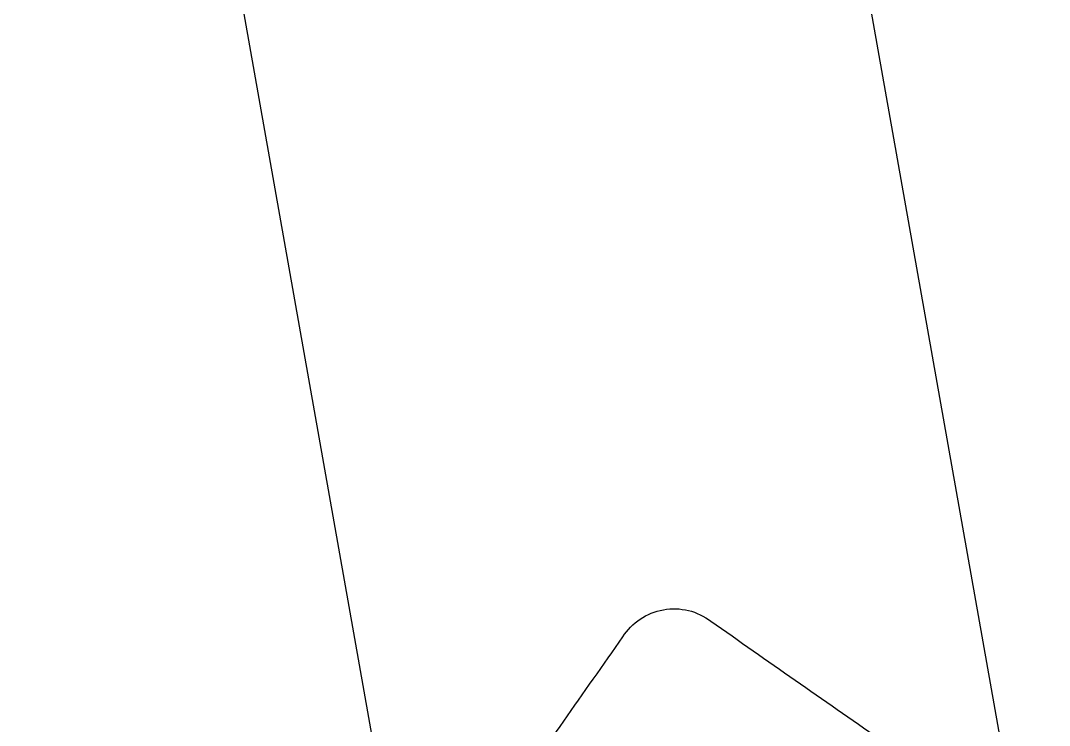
# Model space of a CAD drawing. Header units: millimetres. Extents: x -65527 to 8894748, y -37603 to 223697.
# Drawn here: x -31397.82 to -31380.98, y 101079.84 to 101091.38 of the extents above; entities that cross this region are included whole.
import ezdxf

# ---------------------------------------------------------------- set-up
doc = ezdxf.new("R2010")
doc.units = ezdxf.units.MM
doc.header["$LTSCALE"] = 10
doc.layers.add('Архитектура', color=251, linetype='Continuous')

msp = doc.modelspace()

# ---------------------------------------------------------------- linework, layer by layer
at = {"layer": 'Архитектура', "lineweight": 25, "transparency": 33554684}
msp.add_lwpolyline([(-31396.928, 101107.067), (-31391.144, 101074.431, 0.414326), (-31390.508, 101073.987), (-31389.187, 101074.221, 0.410627), (-31388.742, 101074.85), (-31388.86, 101075.517, 0.492552), (-31389.124, 101075.718), (-31389.623, 101075.629, -0.441111), (-31389.905, 101075.827), (-31390.173, 101077.681, -0.208057), (-31389.893, 101078.537, -0.000016), (-31387.965, 101081.292, -0.439819), (-31386.522, 101081.548, -0.000016), (-31383.765, 101079.623, -0.208057), (-31383.208, 101078.916), (-31382.822, 101077.082, -0.441111), (-31383.02, 101076.8), (-31383.518, 101076.711, 0.492552), (-31383.698, 101076.432), (-31383.579, 101075.765, 0.410627), (-31382.945, 101075.327), (-31381.624, 101075.561, 0.414326), (-31381.179, 101076.197), (-31386.964, 101108.833, 0.523933)], format="xyb", dxfattribs=at)
msp.add_lwpolyline([(-31396.928, 101107.067), (-31391.144, 101074.431, 0.414326), (-31390.508, 101073.987), (-31389.187, 101074.221, 0.410627), (-31388.742, 101074.85), (-31388.86, 101075.517, 0.492552), (-31389.124, 101075.718), (-31389.623, 101075.629, -0.441111), (-31389.905, 101075.827), (-31390.173, 101077.681, -0.208057), (-31389.893, 101078.537, -0.000016), (-31387.965, 101081.292, -0.439819), (-31386.522, 101081.548, -0.000016), (-31383.765, 101079.623, -0.208057), (-31383.208, 101078.916), (-31382.822, 101077.082, -0.441111), (-31383.02, 101076.8), (-31383.518, 101076.711, 0.492552), (-31383.698, 101076.432), (-31383.579, 101075.765, 0.410627), (-31382.945, 101075.327), (-31381.624, 101075.561, 0.414326), (-31381.179, 101076.197), (-31386.964, 101108.833, 0.523933)], format="xyb", dxfattribs=at)
msp.add_lwpolyline([(-31396.928, 101107.067), (-31391.144, 101074.431, 0.414326), (-31390.508, 101073.987), (-31389.187, 101074.221, 0.410627), (-31388.742, 101074.85), (-31388.86, 101075.517, 0.492552), (-31389.124, 101075.718), (-31389.623, 101075.629, -0.441111), (-31389.905, 101075.827), (-31390.173, 101077.681, -0.208057), (-31389.893, 101078.537, -0.000016), (-31387.965, 101081.292, -0.439819), (-31386.522, 101081.548, -0.000016), (-31383.765, 101079.623, -0.208057), (-31383.208, 101078.916), (-31382.822, 101077.082, -0.441111), (-31383.02, 101076.8), (-31383.518, 101076.711, 0.492552), (-31383.698, 101076.432), (-31383.579, 101075.765, 0.410627), (-31382.945, 101075.327), (-31381.624, 101075.561, 0.414326), (-31381.179, 101076.197), (-31386.964, 101108.833, 0.523933)], format="xyb", dxfattribs=at)
msp.add_lwpolyline([(-31396.928, 101107.067), (-31391.144, 101074.431, 0.414326), (-31390.508, 101073.987), (-31389.187, 101074.221, 0.410627), (-31388.742, 101074.85), (-31388.86, 101075.517, 0.492552), (-31389.124, 101075.718), (-31389.623, 101075.629, -0.441111), (-31389.905, 101075.827), (-31390.173, 101077.681, -0.208057), (-31389.893, 101078.537, -0.000016), (-31387.965, 101081.292, -0.439819), (-31386.522, 101081.548, -0.000016), (-31383.765, 101079.623, -0.208057), (-31383.208, 101078.916), (-31382.822, 101077.082, -0.441111), (-31383.02, 101076.8), (-31383.518, 101076.711, 0.492552), (-31383.698, 101076.432), (-31383.579, 101075.765, 0.410627), (-31382.945, 101075.327), (-31381.624, 101075.561, 0.414326), (-31381.179, 101076.197), (-31386.964, 101108.833, 0.523933)], format="xyb", dxfattribs=at)
msp.add_lwpolyline([(-31396.928, 101107.067), (-31391.144, 101074.431, 0.414326), (-31390.508, 101073.987), (-31389.187, 101074.221, 0.410627), (-31388.742, 101074.85), (-31388.86, 101075.517, 0.492552), (-31389.124, 101075.718), (-31389.623, 101075.629, -0.441111), (-31389.905, 101075.827), (-31390.173, 101077.681, -0.208057), (-31389.893, 101078.537, -0.000016), (-31387.965, 101081.292, -0.439819), (-31386.522, 101081.548, -0.000016), (-31383.765, 101079.623, -0.208057), (-31383.208, 101078.916), (-31382.822, 101077.082, -0.441111), (-31383.02, 101076.8), (-31383.518, 101076.711, 0.492552), (-31383.698, 101076.432), (-31383.579, 101075.765, 0.410627), (-31382.945, 101075.327), (-31381.624, 101075.561, 0.414326), (-31381.179, 101076.197), (-31386.964, 101108.833, 0.523933)], format="xyb", dxfattribs=at)
msp.add_lwpolyline([(-31396.928, 101107.067), (-31391.144, 101074.431, 0.414326), (-31390.508, 101073.987), (-31389.187, 101074.221, 0.410627), (-31388.742, 101074.85), (-31388.86, 101075.517, 0.492552), (-31389.124, 101075.718), (-31389.623, 101075.629, -0.441111), (-31389.905, 101075.827), (-31390.173, 101077.681, -0.208057), (-31389.893, 101078.537, -0.000016), (-31387.965, 101081.292, -0.439819), (-31386.522, 101081.548, -0.000016), (-31383.765, 101079.623, -0.208057), (-31383.208, 101078.916), (-31382.822, 101077.082, -0.441111), (-31383.02, 101076.8), (-31383.518, 101076.711, 0.492552), (-31383.698, 101076.432), (-31383.579, 101075.765, 0.410627), (-31382.945, 101075.327), (-31381.624, 101075.561, 0.414326), (-31381.179, 101076.197), (-31386.964, 101108.833, 0.523933)], format="xyb", dxfattribs=at)
msp.add_lwpolyline([(-31396.928, 101107.067), (-31391.144, 101074.431, 0.414326), (-31390.508, 101073.987), (-31389.187, 101074.221, 0.410627), (-31388.742, 101074.85), (-31388.86, 101075.517, 0.492552), (-31389.124, 101075.718), (-31389.623, 101075.629, -0.441111), (-31389.905, 101075.827), (-31390.173, 101077.681, -0.208057), (-31389.893, 101078.537, -0.000016), (-31387.965, 101081.292, -0.439819), (-31386.522, 101081.548, -0.000016), (-31383.765, 101079.623, -0.208057), (-31383.208, 101078.916), (-31382.822, 101077.082, -0.441111), (-31383.02, 101076.8), (-31383.518, 101076.711, 0.492552), (-31383.698, 101076.432), (-31383.579, 101075.765, 0.410627), (-31382.945, 101075.327), (-31381.624, 101075.561, 0.414326), (-31381.179, 101076.197), (-31386.964, 101108.833, 0.523933)], format="xyb", dxfattribs=at)
msp.add_lwpolyline([(-31396.928, 101107.067), (-31391.144, 101074.431, 0.414326), (-31390.508, 101073.987), (-31389.187, 101074.221, 0.410627), (-31388.742, 101074.85), (-31388.86, 101075.517, 0.492552), (-31389.124, 101075.718), (-31389.623, 101075.629, -0.441111), (-31389.905, 101075.827), (-31390.173, 101077.681, -0.208057), (-31389.893, 101078.537, -0.000016), (-31387.965, 101081.292, -0.439819), (-31386.522, 101081.548, -0.000016), (-31383.765, 101079.623, -0.208057), (-31383.208, 101078.916), (-31382.822, 101077.082, -0.441111), (-31383.02, 101076.8), (-31383.518, 101076.711, 0.492552), (-31383.698, 101076.432), (-31383.579, 101075.765, 0.410627), (-31382.945, 101075.327), (-31381.624, 101075.561, 0.414326), (-31381.179, 101076.197), (-31386.964, 101108.833, 0.523933)], format="xyb", dxfattribs=at)
msp.add_lwpolyline([(-31396.928, 101107.067), (-31391.144, 101074.431, 0.414326), (-31390.508, 101073.987), (-31389.187, 101074.221, 0.410627), (-31388.742, 101074.85), (-31388.86, 101075.517, 0.492552), (-31389.124, 101075.718), (-31389.623, 101075.629, -0.441111), (-31389.905, 101075.827), (-31390.173, 101077.681, -0.208057), (-31389.893, 101078.537, -0.000016), (-31387.965, 101081.292, -0.439819), (-31386.522, 101081.548, -0.000016), (-31383.765, 101079.623, -0.208057), (-31383.208, 101078.916), (-31382.822, 101077.082, -0.441111), (-31383.02, 101076.8), (-31383.518, 101076.711, 0.492552), (-31383.698, 101076.432), (-31383.579, 101075.765, 0.410627), (-31382.945, 101075.327), (-31381.624, 101075.561, 0.414326), (-31381.179, 101076.197), (-31386.964, 101108.833, 0.523933)], format="xyb", dxfattribs=at)
msp.add_lwpolyline([(-31396.928, 101107.067), (-31391.144, 101074.431, 0.414326), (-31390.508, 101073.987), (-31389.187, 101074.221, 0.410627), (-31388.742, 101074.85), (-31388.86, 101075.517, 0.492552), (-31389.124, 101075.718), (-31389.623, 101075.629, -0.441111), (-31389.905, 101075.827), (-31390.173, 101077.681, -0.208057), (-31389.893, 101078.537, -0.000016), (-31387.965, 101081.292, -0.439819), (-31386.522, 101081.548, -0.000016), (-31383.765, 101079.623, -0.208057), (-31383.208, 101078.916), (-31382.822, 101077.082, -0.441111), (-31383.02, 101076.8), (-31383.518, 101076.711, 0.492552), (-31383.698, 101076.432), (-31383.579, 101075.765, 0.410627), (-31382.945, 101075.327), (-31381.624, 101075.561, 0.414326), (-31381.179, 101076.197), (-31386.964, 101108.833, 0.523933)], format="xyb", dxfattribs=at)
msp.add_lwpolyline([(-31396.928, 101107.067), (-31391.144, 101074.431, 0.414326), (-31390.508, 101073.987), (-31389.187, 101074.221, 0.410627), (-31388.742, 101074.85), (-31388.86, 101075.517, 0.492552), (-31389.124, 101075.718), (-31389.623, 101075.629, -0.441111), (-31389.905, 101075.827), (-31390.173, 101077.681, -0.208057), (-31389.893, 101078.537, -0.000016), (-31387.965, 101081.292, -0.439819), (-31386.522, 101081.548, -0.000016), (-31383.765, 101079.623, -0.208057), (-31383.208, 101078.916), (-31382.822, 101077.082, -0.441111), (-31383.02, 101076.8), (-31383.518, 101076.711, 0.492552), (-31383.698, 101076.432), (-31383.579, 101075.765, 0.410627), (-31382.945, 101075.327), (-31381.624, 101075.561, 0.414326), (-31381.179, 101076.197), (-31386.964, 101108.833, 0.523933)], format="xyb", dxfattribs=at)
msp.add_lwpolyline([(-31396.928, 101107.067), (-31391.144, 101074.431, 0.414326), (-31390.508, 101073.987), (-31389.187, 101074.221, 0.410627), (-31388.742, 101074.85), (-31388.86, 101075.517, 0.492552), (-31389.124, 101075.718), (-31389.623, 101075.629, -0.441111), (-31389.905, 101075.827), (-31390.173, 101077.681, -0.208057), (-31389.893, 101078.537, -0.000016), (-31387.965, 101081.292, -0.439819), (-31386.522, 101081.548, -0.000016), (-31383.765, 101079.623, -0.208057), (-31383.208, 101078.916), (-31382.822, 101077.082, -0.441111), (-31383.02, 101076.8), (-31383.518, 101076.711, 0.492552), (-31383.698, 101076.432), (-31383.579, 101075.765, 0.410627), (-31382.945, 101075.327), (-31381.624, 101075.561, 0.414326), (-31381.179, 101076.197), (-31386.964, 101108.833, 0.523933)], format="xyb", dxfattribs=at)
msp.add_lwpolyline([(-31396.928, 101107.067), (-31391.144, 101074.431, 0.414326), (-31390.508, 101073.987), (-31389.187, 101074.221, 0.410627), (-31388.742, 101074.85), (-31388.86, 101075.517, 0.492552), (-31389.124, 101075.718), (-31389.623, 101075.629, -0.441111), (-31389.905, 101075.827), (-31390.173, 101077.681, -0.208057), (-31389.893, 101078.537, -0.000016), (-31387.965, 101081.292, -0.439819), (-31386.522, 101081.548, -0.000016), (-31383.765, 101079.623, -0.208057), (-31383.208, 101078.916), (-31382.822, 101077.082, -0.441111), (-31383.02, 101076.8), (-31383.518, 101076.711, 0.492552), (-31383.698, 101076.432), (-31383.579, 101075.765, 0.410627), (-31382.945, 101075.327), (-31381.624, 101075.561, 0.414326), (-31381.179, 101076.197), (-31386.964, 101108.833, 0.523933)], format="xyb", dxfattribs=at)
msp.add_lwpolyline([(-31396.928, 101107.067), (-31391.144, 101074.431, 0.414326), (-31390.508, 101073.987), (-31389.187, 101074.221, 0.410627), (-31388.742, 101074.85), (-31388.86, 101075.517, 0.492552), (-31389.124, 101075.718), (-31389.623, 101075.629, -0.441111), (-31389.905, 101075.827), (-31390.173, 101077.681, -0.208057), (-31389.893, 101078.537, -0.000016), (-31387.965, 101081.292, -0.439819), (-31386.522, 101081.548, -0.000016), (-31383.765, 101079.623, -0.208057), (-31383.208, 101078.916), (-31382.822, 101077.082, -0.441111), (-31383.02, 101076.8), (-31383.518, 101076.711, 0.492552), (-31383.698, 101076.432), (-31383.579, 101075.765, 0.410627), (-31382.945, 101075.327), (-31381.624, 101075.561, 0.414326), (-31381.179, 101076.197), (-31386.964, 101108.833, 0.523933)], format="xyb", dxfattribs=at)
msp.add_lwpolyline([(-31396.928, 101107.067), (-31391.144, 101074.431, 0.414326), (-31390.508, 101073.987), (-31389.187, 101074.221, 0.410627), (-31388.742, 101074.85), (-31388.86, 101075.517, 0.492552), (-31389.124, 101075.718), (-31389.623, 101075.629, -0.441111), (-31389.905, 101075.827), (-31390.173, 101077.681, -0.208057), (-31389.893, 101078.537, -0.000016), (-31387.965, 101081.292, -0.439819), (-31386.522, 101081.548, -0.000016), (-31383.765, 101079.623, -0.208057), (-31383.208, 101078.916), (-31382.822, 101077.082, -0.441111), (-31383.02, 101076.8), (-31383.518, 101076.711, 0.492552), (-31383.698, 101076.432), (-31383.579, 101075.765, 0.410627), (-31382.945, 101075.327), (-31381.624, 101075.561, 0.414326), (-31381.179, 101076.197), (-31386.964, 101108.833, 0.523933)], format="xyb", dxfattribs=at)
msp.add_lwpolyline([(-31396.928, 101107.067), (-31391.144, 101074.431, 0.414326), (-31390.508, 101073.987), (-31389.187, 101074.221, 0.410627), (-31388.742, 101074.85), (-31388.86, 101075.517, 0.492552), (-31389.124, 101075.718), (-31389.623, 101075.629, -0.441111), (-31389.905, 101075.827), (-31390.173, 101077.681, -0.208057), (-31389.893, 101078.537, -0.000016), (-31387.965, 101081.292, -0.439819), (-31386.522, 101081.548, -0.000016), (-31383.765, 101079.623, -0.208057), (-31383.208, 101078.916), (-31382.822, 101077.082, -0.441111), (-31383.02, 101076.8), (-31383.518, 101076.711, 0.492552), (-31383.698, 101076.432), (-31383.579, 101075.765, 0.410627), (-31382.945, 101075.327), (-31381.624, 101075.561, 0.414326), (-31381.179, 101076.197), (-31386.964, 101108.833, 0.523933)], format="xyb", dxfattribs=at)
msp.add_lwpolyline([(-31396.928, 101107.067), (-31391.144, 101074.431, 0.414326), (-31390.508, 101073.987), (-31389.187, 101074.221, 0.410627), (-31388.742, 101074.85), (-31388.86, 101075.517, 0.492552), (-31389.124, 101075.718), (-31389.623, 101075.629, -0.441111), (-31389.905, 101075.827), (-31390.173, 101077.681, -0.208057), (-31389.893, 101078.537, -0.000016), (-31387.965, 101081.292, -0.439819), (-31386.522, 101081.548, -0.000016), (-31383.765, 101079.623, -0.208057), (-31383.208, 101078.916), (-31382.822, 101077.082, -0.441111), (-31383.02, 101076.8), (-31383.518, 101076.711, 0.492552), (-31383.698, 101076.432), (-31383.579, 101075.765, 0.410627), (-31382.945, 101075.327), (-31381.624, 101075.561, 0.414326), (-31381.179, 101076.197), (-31386.964, 101108.833, 0.523933)], format="xyb", dxfattribs=at)
msp.add_lwpolyline([(-31396.928, 101107.067), (-31391.144, 101074.431, 0.414326), (-31390.508, 101073.987), (-31389.187, 101074.221, 0.410627), (-31388.742, 101074.85), (-31388.86, 101075.517, 0.492552), (-31389.124, 101075.718), (-31389.623, 101075.629, -0.441111), (-31389.905, 101075.827), (-31390.173, 101077.681, -0.208057), (-31389.893, 101078.537, -0.000016), (-31387.965, 101081.292, -0.439819), (-31386.522, 101081.548, -0.000016), (-31383.765, 101079.623, -0.208057), (-31383.208, 101078.916), (-31382.822, 101077.082, -0.441111), (-31383.02, 101076.8), (-31383.518, 101076.711, 0.492552), (-31383.698, 101076.432), (-31383.579, 101075.765, 0.410627), (-31382.945, 101075.327), (-31381.624, 101075.561, 0.414326), (-31381.179, 101076.197), (-31386.964, 101108.833, 0.523933)], format="xyb", dxfattribs=at)
msp.add_lwpolyline([(-31396.928, 101107.067), (-31391.144, 101074.431, 0.414326), (-31390.508, 101073.987), (-31389.187, 101074.221, 0.410627), (-31388.742, 101074.85), (-31388.86, 101075.517, 0.492552), (-31389.124, 101075.718), (-31389.623, 101075.629, -0.441111), (-31389.905, 101075.827), (-31390.173, 101077.681, -0.208057), (-31389.893, 101078.537, -0.000016), (-31387.965, 101081.292, -0.439819), (-31386.522, 101081.548, -0.000016), (-31383.765, 101079.623, -0.208057), (-31383.208, 101078.916), (-31382.822, 101077.082, -0.441111), (-31383.02, 101076.8), (-31383.518, 101076.711, 0.492552), (-31383.698, 101076.432), (-31383.579, 101075.765, 0.410627), (-31382.945, 101075.327), (-31381.624, 101075.561, 0.414326), (-31381.179, 101076.197), (-31386.964, 101108.833, 0.523933)], format="xyb", dxfattribs=at)
msp.add_lwpolyline([(-31396.928, 101107.067), (-31391.144, 101074.431, 0.414326), (-31390.508, 101073.987), (-31389.187, 101074.221, 0.410627), (-31388.742, 101074.85), (-31388.86, 101075.517, 0.492552), (-31389.124, 101075.718), (-31389.623, 101075.629, -0.441111), (-31389.905, 101075.827), (-31390.173, 101077.681, -0.208057), (-31389.893, 101078.537, -0.000016), (-31387.965, 101081.292, -0.439819), (-31386.522, 101081.548, -0.000016), (-31383.765, 101079.623, -0.208057), (-31383.208, 101078.916), (-31382.822, 101077.082, -0.441111), (-31383.02, 101076.8), (-31383.518, 101076.711, 0.492552), (-31383.698, 101076.432), (-31383.579, 101075.765, 0.410627), (-31382.945, 101075.327), (-31381.624, 101075.561, 0.414326), (-31381.179, 101076.197), (-31386.964, 101108.833, 0.523933)], format="xyb", dxfattribs=at)
msp.add_lwpolyline([(-31396.928, 101107.067), (-31391.144, 101074.431, 0.414326), (-31390.508, 101073.987), (-31389.187, 101074.221, 0.410627), (-31388.742, 101074.85), (-31388.86, 101075.517, 0.492552), (-31389.124, 101075.718), (-31389.623, 101075.629, -0.441111), (-31389.905, 101075.827), (-31390.173, 101077.681, -0.208057), (-31389.893, 101078.537, -0.000016), (-31387.965, 101081.292, -0.439819), (-31386.522, 101081.548, -0.000016), (-31383.765, 101079.623, -0.208057), (-31383.208, 101078.916), (-31382.822, 101077.082, -0.441111), (-31383.02, 101076.8), (-31383.518, 101076.711, 0.492552), (-31383.698, 101076.432), (-31383.579, 101075.765, 0.410627), (-31382.945, 101075.327), (-31381.624, 101075.561, 0.414326), (-31381.179, 101076.197), (-31386.964, 101108.833, 0.523933)], format="xyb", dxfattribs=at)
msp.add_lwpolyline([(-31396.928, 101107.067), (-31391.144, 101074.431, 0.414326), (-31390.508, 101073.987), (-31389.187, 101074.221, 0.410627), (-31388.742, 101074.85), (-31388.86, 101075.517, 0.492552), (-31389.124, 101075.718), (-31389.623, 101075.629, -0.441111), (-31389.905, 101075.827), (-31390.173, 101077.681, -0.208057), (-31389.893, 101078.537, -0.000016), (-31387.965, 101081.292, -0.439819), (-31386.522, 101081.548, -0.000016), (-31383.765, 101079.623, -0.208057), (-31383.208, 101078.916), (-31382.822, 101077.082, -0.441111), (-31383.02, 101076.8), (-31383.518, 101076.711, 0.492552), (-31383.698, 101076.432), (-31383.579, 101075.765, 0.410627), (-31382.945, 101075.327), (-31381.624, 101075.561, 0.414326), (-31381.179, 101076.197), (-31386.964, 101108.833, 0.523933)], format="xyb", dxfattribs=at)
msp.add_lwpolyline([(-31396.928, 101107.067), (-31391.144, 101074.431, 0.414326), (-31390.508, 101073.987), (-31389.187, 101074.221, 0.410627), (-31388.742, 101074.85), (-31388.86, 101075.517, 0.492552), (-31389.124, 101075.718), (-31389.623, 101075.629, -0.441111), (-31389.905, 101075.827), (-31390.173, 101077.681, -0.208057), (-31389.893, 101078.537, -0.000016), (-31387.965, 101081.292, -0.439819), (-31386.522, 101081.548, -0.000016), (-31383.765, 101079.623, -0.208057), (-31383.208, 101078.916), (-31382.822, 101077.082, -0.441111), (-31383.02, 101076.8), (-31383.518, 101076.711, 0.492552), (-31383.698, 101076.432), (-31383.579, 101075.765, 0.410627), (-31382.945, 101075.327), (-31381.624, 101075.561, 0.414326), (-31381.179, 101076.197), (-31386.964, 101108.833, 0.523933)], format="xyb", dxfattribs=at)
msp.add_lwpolyline([(-31396.928, 101107.067), (-31391.144, 101074.431, 0.414326), (-31390.508, 101073.987), (-31389.187, 101074.221, 0.410627), (-31388.742, 101074.85), (-31388.86, 101075.517, 0.492552), (-31389.124, 101075.718), (-31389.623, 101075.629, -0.441111), (-31389.905, 101075.827), (-31390.173, 101077.681, -0.208057), (-31389.893, 101078.537, -0.000016), (-31387.965, 101081.292, -0.439819), (-31386.522, 101081.548, -0.000016), (-31383.765, 101079.623, -0.208057), (-31383.208, 101078.916), (-31382.822, 101077.082, -0.441111), (-31383.02, 101076.8), (-31383.518, 101076.711, 0.492552), (-31383.698, 101076.432), (-31383.579, 101075.765, 0.410627), (-31382.945, 101075.327), (-31381.624, 101075.561, 0.414326), (-31381.179, 101076.197), (-31386.964, 101108.833, 0.523933)], format="xyb", dxfattribs=at)
msp.add_lwpolyline([(-31396.928, 101107.067), (-31391.144, 101074.431, 0.414326), (-31390.508, 101073.987), (-31389.187, 101074.221, 0.410627), (-31388.742, 101074.85), (-31388.86, 101075.517, 0.492552), (-31389.124, 101075.718), (-31389.623, 101075.629, -0.441111), (-31389.905, 101075.827), (-31390.173, 101077.681, -0.208057), (-31389.893, 101078.537, -0.000016), (-31387.965, 101081.292, -0.439819), (-31386.522, 101081.548, -0.000016), (-31383.765, 101079.623, -0.208057), (-31383.208, 101078.916), (-31382.822, 101077.082, -0.441111), (-31383.02, 101076.8), (-31383.518, 101076.711, 0.492552), (-31383.698, 101076.432), (-31383.579, 101075.765, 0.410627), (-31382.945, 101075.327), (-31381.624, 101075.561, 0.414326), (-31381.179, 101076.197), (-31386.964, 101108.833, 0.523933)], format="xyb", dxfattribs=at)
msp.add_lwpolyline([(-31396.928, 101107.067), (-31391.144, 101074.431, 0.414326), (-31390.508, 101073.987), (-31389.187, 101074.221, 0.410627), (-31388.742, 101074.85), (-31388.86, 101075.517, 0.492552), (-31389.124, 101075.718), (-31389.623, 101075.629, -0.441111), (-31389.905, 101075.827), (-31390.173, 101077.681, -0.208057), (-31389.893, 101078.537, -0.000016), (-31387.965, 101081.292, -0.439819), (-31386.522, 101081.548, -0.000016), (-31383.765, 101079.623, -0.208057), (-31383.208, 101078.916), (-31382.822, 101077.082, -0.441111), (-31383.02, 101076.8), (-31383.518, 101076.711, 0.492552), (-31383.698, 101076.432), (-31383.579, 101075.765, 0.410627), (-31382.945, 101075.327), (-31381.624, 101075.561, 0.414326), (-31381.179, 101076.197), (-31386.964, 101108.833, 0.523933)], format="xyb", dxfattribs=at)
msp.add_lwpolyline([(-31396.928, 101107.067), (-31391.144, 101074.431, 0.414326), (-31390.508, 101073.987), (-31389.187, 101074.221, 0.410627), (-31388.742, 101074.85), (-31388.86, 101075.517, 0.492552), (-31389.124, 101075.718), (-31389.623, 101075.629, -0.441111), (-31389.905, 101075.827), (-31390.173, 101077.681, -0.208057), (-31389.893, 101078.537, -0.000016), (-31387.965, 101081.292, -0.439819), (-31386.522, 101081.548, -0.000016), (-31383.765, 101079.623, -0.208057), (-31383.208, 101078.916), (-31382.822, 101077.082, -0.441111), (-31383.02, 101076.8), (-31383.518, 101076.711, 0.492552), (-31383.698, 101076.432), (-31383.579, 101075.765, 0.410627), (-31382.945, 101075.327), (-31381.624, 101075.561, 0.414326), (-31381.179, 101076.197), (-31386.964, 101108.833, 0.523933)], format="xyb", dxfattribs=at)
msp.add_lwpolyline([(-31396.928, 101107.067), (-31391.144, 101074.431, 0.414326), (-31390.508, 101073.987), (-31389.187, 101074.221, 0.410627), (-31388.742, 101074.85), (-31388.86, 101075.517, 0.492552), (-31389.124, 101075.718), (-31389.623, 101075.629, -0.441111), (-31389.905, 101075.827), (-31390.173, 101077.681, -0.208057), (-31389.893, 101078.537, -0.000016), (-31387.965, 101081.292, -0.439819), (-31386.522, 101081.548, -0.000016), (-31383.765, 101079.623, -0.208057), (-31383.208, 101078.916), (-31382.822, 101077.082, -0.441111), (-31383.02, 101076.8), (-31383.518, 101076.711, 0.492552), (-31383.698, 101076.432), (-31383.579, 101075.765, 0.410627), (-31382.945, 101075.327), (-31381.624, 101075.561, 0.414326), (-31381.179, 101076.197), (-31386.964, 101108.833, 0.523933)], format="xyb", dxfattribs=at)
msp.add_lwpolyline([(-31396.928, 101107.067), (-31391.144, 101074.431, 0.414326), (-31390.508, 101073.987), (-31389.187, 101074.221, 0.410627), (-31388.742, 101074.85), (-31388.86, 101075.517, 0.492552), (-31389.124, 101075.718), (-31389.623, 101075.629, -0.441111), (-31389.905, 101075.827), (-31390.173, 101077.681, -0.208057), (-31389.893, 101078.537, -0.000016), (-31387.965, 101081.292, -0.439819), (-31386.522, 101081.548, -0.000016), (-31383.765, 101079.623, -0.208057), (-31383.208, 101078.916), (-31382.822, 101077.082, -0.441111), (-31383.02, 101076.8), (-31383.518, 101076.711, 0.492552), (-31383.698, 101076.432), (-31383.579, 101075.765, 0.410627), (-31382.945, 101075.327), (-31381.624, 101075.561, 0.414326), (-31381.179, 101076.197), (-31386.964, 101108.833, 0.523933)], format="xyb", dxfattribs=at)
msp.add_lwpolyline([(-31396.928, 101107.067), (-31391.144, 101074.431, 0.414326), (-31390.508, 101073.987), (-31389.187, 101074.221, 0.410627), (-31388.742, 101074.85), (-31388.86, 101075.517, 0.492552), (-31389.124, 101075.718), (-31389.623, 101075.629, -0.441111), (-31389.905, 101075.827), (-31390.173, 101077.681, -0.208057), (-31389.893, 101078.537, -0.000016), (-31387.965, 101081.292, -0.439819), (-31386.522, 101081.548, -0.000016), (-31383.765, 101079.623, -0.208057), (-31383.208, 101078.916), (-31382.822, 101077.082, -0.441111), (-31383.02, 101076.8), (-31383.518, 101076.711, 0.492552), (-31383.698, 101076.432), (-31383.579, 101075.765, 0.410627), (-31382.945, 101075.327), (-31381.624, 101075.561, 0.414326), (-31381.179, 101076.197), (-31386.964, 101108.833, 0.523933)], format="xyb", dxfattribs=at)
msp.add_lwpolyline([(-31396.928, 101107.067), (-31391.144, 101074.431, 0.414326), (-31390.508, 101073.987), (-31389.187, 101074.221, 0.410627), (-31388.742, 101074.85), (-31388.86, 101075.517, 0.492552), (-31389.124, 101075.718), (-31389.623, 101075.629, -0.441111), (-31389.905, 101075.827), (-31390.173, 101077.681, -0.208057), (-31389.893, 101078.537, -0.000016), (-31387.965, 101081.292, -0.439819), (-31386.522, 101081.548, -0.000016), (-31383.765, 101079.623, -0.208057), (-31383.208, 101078.916), (-31382.822, 101077.082, -0.441111), (-31383.02, 101076.8), (-31383.518, 101076.711, 0.492552), (-31383.698, 101076.432), (-31383.579, 101075.765, 0.410627), (-31382.945, 101075.327), (-31381.624, 101075.561, 0.414326), (-31381.179, 101076.197), (-31386.964, 101108.833, 0.523933)], format="xyb", dxfattribs=at)
msp.add_lwpolyline([(-31396.928, 101107.067), (-31391.144, 101074.431, 0.414326), (-31390.508, 101073.987), (-31389.187, 101074.221, 0.410627), (-31388.742, 101074.85), (-31388.86, 101075.517, 0.492552), (-31389.124, 101075.718), (-31389.623, 101075.629, -0.441111), (-31389.905, 101075.827), (-31390.173, 101077.681, -0.208057), (-31389.893, 101078.537, -0.000016), (-31387.965, 101081.292, -0.439819), (-31386.522, 101081.548, -0.000016), (-31383.765, 101079.623, -0.208057), (-31383.208, 101078.916), (-31382.822, 101077.082, -0.441111), (-31383.02, 101076.8), (-31383.518, 101076.711, 0.492552), (-31383.698, 101076.432), (-31383.579, 101075.765, 0.410627), (-31382.945, 101075.327), (-31381.624, 101075.561, 0.414326), (-31381.179, 101076.197), (-31386.964, 101108.833, 0.523933)], format="xyb", dxfattribs=at)
msp.add_lwpolyline([(-31396.928, 101107.067), (-31391.144, 101074.431, 0.414326), (-31390.508, 101073.987), (-31389.187, 101074.221, 0.410627), (-31388.742, 101074.85), (-31388.86, 101075.517, 0.492552), (-31389.124, 101075.718), (-31389.623, 101075.629, -0.441111), (-31389.905, 101075.827), (-31390.173, 101077.681, -0.208057), (-31389.893, 101078.537, -0.000016), (-31387.965, 101081.292, -0.439819), (-31386.522, 101081.548, -0.000016), (-31383.765, 101079.623, -0.208057), (-31383.208, 101078.916), (-31382.822, 101077.082, -0.441111), (-31383.02, 101076.8), (-31383.518, 101076.711, 0.492552), (-31383.698, 101076.432), (-31383.579, 101075.765, 0.410627), (-31382.945, 101075.327), (-31381.624, 101075.561, 0.414326), (-31381.179, 101076.197), (-31386.964, 101108.833, 0.523933)], format="xyb", dxfattribs=at)
msp.add_lwpolyline([(-31396.928, 101107.067), (-31391.144, 101074.431, 0.414326), (-31390.508, 101073.987), (-31389.187, 101074.221, 0.410627), (-31388.742, 101074.85), (-31388.86, 101075.517, 0.492552), (-31389.124, 101075.718), (-31389.623, 101075.629, -0.441111), (-31389.905, 101075.827), (-31390.173, 101077.681, -0.208057), (-31389.893, 101078.537, -0.000016), (-31387.965, 101081.292, -0.439819), (-31386.522, 101081.548, -0.000016), (-31383.765, 101079.623, -0.208057), (-31383.208, 101078.916), (-31382.822, 101077.082, -0.441111), (-31383.02, 101076.8), (-31383.518, 101076.711, 0.492552), (-31383.698, 101076.432), (-31383.579, 101075.765, 0.410627), (-31382.945, 101075.327), (-31381.624, 101075.561, 0.414326), (-31381.179, 101076.197), (-31386.964, 101108.833, 0.523933)], format="xyb", dxfattribs=at)
msp.add_lwpolyline([(-31396.928, 101107.067), (-31391.144, 101074.431, 0.414326), (-31390.508, 101073.987), (-31389.187, 101074.221, 0.410627), (-31388.742, 101074.85), (-31388.86, 101075.517, 0.492552), (-31389.124, 101075.718), (-31389.623, 101075.629, -0.441111), (-31389.905, 101075.827), (-31390.173, 101077.681, -0.208057), (-31389.893, 101078.537, -0.000016), (-31387.965, 101081.292, -0.439819), (-31386.522, 101081.548, -0.000016), (-31383.765, 101079.623, -0.208057), (-31383.208, 101078.916), (-31382.822, 101077.082, -0.441111), (-31383.02, 101076.8), (-31383.518, 101076.711, 0.492552), (-31383.698, 101076.432), (-31383.579, 101075.765, 0.410627), (-31382.945, 101075.327), (-31381.624, 101075.561, 0.414326), (-31381.179, 101076.197), (-31386.964, 101108.833, 0.523933)], format="xyb", dxfattribs=at)
msp.add_lwpolyline([(-31396.928, 101107.067), (-31391.144, 101074.431, 0.414326), (-31390.508, 101073.987), (-31389.187, 101074.221, 0.410627), (-31388.742, 101074.85), (-31388.86, 101075.517, 0.492552), (-31389.124, 101075.718), (-31389.623, 101075.629, -0.441111), (-31389.905, 101075.827), (-31390.173, 101077.681, -0.208057), (-31389.893, 101078.537, -0.000016), (-31387.965, 101081.292, -0.439819), (-31386.522, 101081.548, -0.000016), (-31383.765, 101079.623, -0.208057), (-31383.208, 101078.916), (-31382.822, 101077.082, -0.441111), (-31383.02, 101076.8), (-31383.518, 101076.711, 0.492552), (-31383.698, 101076.432), (-31383.579, 101075.765, 0.410627), (-31382.945, 101075.327), (-31381.624, 101075.561, 0.414326), (-31381.179, 101076.197), (-31386.964, 101108.833, 0.523933)], format="xyb", dxfattribs=at)
msp.add_lwpolyline([(-31396.928, 101107.067), (-31391.144, 101074.431, 0.414326), (-31390.508, 101073.987), (-31389.187, 101074.221, 0.410627), (-31388.742, 101074.85), (-31388.86, 101075.517, 0.492552), (-31389.124, 101075.718), (-31389.623, 101075.629, -0.441111), (-31389.905, 101075.827), (-31390.173, 101077.681, -0.208057), (-31389.893, 101078.537, -0.000016), (-31387.965, 101081.292, -0.439819), (-31386.522, 101081.548, -0.000016), (-31383.765, 101079.623, -0.208057), (-31383.208, 101078.916), (-31382.822, 101077.082, -0.441111), (-31383.02, 101076.8), (-31383.518, 101076.711, 0.492552), (-31383.698, 101076.432), (-31383.579, 101075.765, 0.410627), (-31382.945, 101075.327), (-31381.624, 101075.561, 0.414326), (-31381.179, 101076.197), (-31386.964, 101108.833, 0.523933)], format="xyb", dxfattribs=at)
msp.add_lwpolyline([(-31396.928, 101107.067), (-31391.144, 101074.431, 0.414326), (-31390.508, 101073.987), (-31389.187, 101074.221, 0.410627), (-31388.742, 101074.85), (-31388.86, 101075.517, 0.492552), (-31389.124, 101075.718), (-31389.623, 101075.629, -0.441111), (-31389.905, 101075.827), (-31390.173, 101077.681, -0.208057), (-31389.893, 101078.537, -0.000016), (-31387.965, 101081.292, -0.439819), (-31386.522, 101081.548, -0.000016), (-31383.765, 101079.623, -0.208057), (-31383.208, 101078.916), (-31382.822, 101077.082, -0.441111), (-31383.02, 101076.8), (-31383.518, 101076.711, 0.492552), (-31383.698, 101076.432), (-31383.579, 101075.765, 0.410627), (-31382.945, 101075.327), (-31381.624, 101075.561, 0.414326), (-31381.179, 101076.197), (-31386.964, 101108.833, 0.523933)], format="xyb", dxfattribs=at)
msp.add_lwpolyline([(-31396.928, 101107.067), (-31391.144, 101074.431, 0.414326), (-31390.508, 101073.987), (-31389.187, 101074.221, 0.410627), (-31388.742, 101074.85), (-31388.86, 101075.517, 0.492552), (-31389.124, 101075.718), (-31389.623, 101075.629, -0.441111), (-31389.905, 101075.827), (-31390.173, 101077.681, -0.208057), (-31389.893, 101078.537, -0.000016), (-31387.965, 101081.292, -0.439819), (-31386.522, 101081.548, -0.000016), (-31383.765, 101079.623, -0.208057), (-31383.208, 101078.916), (-31382.822, 101077.082, -0.441111), (-31383.02, 101076.8), (-31383.518, 101076.711, 0.492552), (-31383.698, 101076.432), (-31383.579, 101075.765, 0.410627), (-31382.945, 101075.327), (-31381.624, 101075.561, 0.414326), (-31381.179, 101076.197), (-31386.964, 101108.833, 0.523933)], format="xyb", dxfattribs=at)
msp.add_lwpolyline([(-31396.928, 101107.067), (-31391.144, 101074.431, 0.414326), (-31390.508, 101073.987), (-31389.187, 101074.221, 0.410627), (-31388.742, 101074.85), (-31388.86, 101075.517, 0.492552), (-31389.124, 101075.718), (-31389.623, 101075.629, -0.441111), (-31389.905, 101075.827), (-31390.173, 101077.681, -0.208057), (-31389.893, 101078.537, -0.000016), (-31387.965, 101081.292, -0.439819), (-31386.522, 101081.548, -0.000016), (-31383.765, 101079.623, -0.208057), (-31383.208, 101078.916), (-31382.822, 101077.082, -0.441111), (-31383.02, 101076.8), (-31383.518, 101076.711, 0.492552), (-31383.698, 101076.432), (-31383.579, 101075.765, 0.410627), (-31382.945, 101075.327), (-31381.624, 101075.561, 0.414326), (-31381.179, 101076.197), (-31386.964, 101108.833, 0.523933)], format="xyb", dxfattribs=at)
msp.add_lwpolyline([(-31396.928, 101107.067), (-31391.144, 101074.431, 0.414326), (-31390.508, 101073.987), (-31389.187, 101074.221, 0.410627), (-31388.742, 101074.85), (-31388.86, 101075.517, 0.492552), (-31389.124, 101075.718), (-31389.623, 101075.629, -0.441111), (-31389.905, 101075.827), (-31390.173, 101077.681, -0.208057), (-31389.893, 101078.537, -0.000016), (-31387.965, 101081.292, -0.439819), (-31386.522, 101081.548, -0.000016), (-31383.765, 101079.623, -0.208057), (-31383.208, 101078.916), (-31382.822, 101077.082, -0.441111), (-31383.02, 101076.8), (-31383.518, 101076.711, 0.492552), (-31383.698, 101076.432), (-31383.579, 101075.765, 0.410627), (-31382.945, 101075.327), (-31381.624, 101075.561, 0.414326), (-31381.179, 101076.197), (-31386.964, 101108.833, 0.523933)], format="xyb", dxfattribs=at)
msp.add_lwpolyline([(-31396.928, 101107.067), (-31391.144, 101074.431, 0.414326), (-31390.508, 101073.987), (-31389.187, 101074.221, 0.410627), (-31388.742, 101074.85), (-31388.86, 101075.517, 0.492552), (-31389.124, 101075.718), (-31389.623, 101075.629, -0.441111), (-31389.905, 101075.827), (-31390.173, 101077.681, -0.208057), (-31389.893, 101078.537, -0.000016), (-31387.965, 101081.292, -0.439819), (-31386.522, 101081.548, -0.000016), (-31383.765, 101079.623, -0.208057), (-31383.208, 101078.916), (-31382.822, 101077.082, -0.441111), (-31383.02, 101076.8), (-31383.518, 101076.711, 0.492552), (-31383.698, 101076.432), (-31383.579, 101075.765, 0.410627), (-31382.945, 101075.327), (-31381.624, 101075.561, 0.414326), (-31381.179, 101076.197), (-31386.964, 101108.833, 0.523933)], format="xyb", dxfattribs=at)
msp.add_lwpolyline([(-31396.928, 101107.067), (-31391.144, 101074.431, 0.414326), (-31390.508, 101073.987), (-31389.187, 101074.221, 0.410627), (-31388.742, 101074.85), (-31388.86, 101075.517, 0.492552), (-31389.124, 101075.718), (-31389.623, 101075.629, -0.441111), (-31389.905, 101075.827), (-31390.173, 101077.681, -0.208057), (-31389.893, 101078.537, -0.000016), (-31387.965, 101081.292, -0.439819), (-31386.522, 101081.548, -0.000016), (-31383.765, 101079.623, -0.208057), (-31383.208, 101078.916), (-31382.822, 101077.082, -0.441111), (-31383.02, 101076.8), (-31383.518, 101076.711, 0.492552), (-31383.698, 101076.432), (-31383.579, 101075.765, 0.410627), (-31382.945, 101075.327), (-31381.624, 101075.561, 0.414326), (-31381.179, 101076.197), (-31386.964, 101108.833, 0.523933)], format="xyb", dxfattribs=at)
msp.add_lwpolyline([(-31396.928, 101107.067), (-31391.144, 101074.431, 0.414326), (-31390.508, 101073.987), (-31389.187, 101074.221, 0.410627), (-31388.742, 101074.85), (-31388.86, 101075.517, 0.492552), (-31389.124, 101075.718), (-31389.623, 101075.629, -0.441111), (-31389.905, 101075.827), (-31390.173, 101077.681, -0.208057), (-31389.893, 101078.537, -0.000016), (-31387.965, 101081.292, -0.439819), (-31386.522, 101081.548, -0.000016), (-31383.765, 101079.623, -0.208057), (-31383.208, 101078.916), (-31382.822, 101077.082, -0.441111), (-31383.02, 101076.8), (-31383.518, 101076.711, 0.492552), (-31383.698, 101076.432), (-31383.579, 101075.765, 0.410627), (-31382.945, 101075.327), (-31381.624, 101075.561, 0.414326), (-31381.179, 101076.197), (-31386.964, 101108.833, 0.523933)], format="xyb", dxfattribs=at)
msp.add_lwpolyline([(-31396.928, 101107.067), (-31391.144, 101074.431, 0.414326), (-31390.508, 101073.987), (-31389.187, 101074.221, 0.410627), (-31388.742, 101074.85), (-31388.86, 101075.517, 0.492552), (-31389.124, 101075.718), (-31389.623, 101075.629, -0.441111), (-31389.905, 101075.827), (-31390.173, 101077.681, -0.208057), (-31389.893, 101078.537, -0.000016), (-31387.965, 101081.292, -0.439819), (-31386.522, 101081.548, -0.000016), (-31383.765, 101079.623, -0.208057), (-31383.208, 101078.916), (-31382.822, 101077.082, -0.441111), (-31383.02, 101076.8), (-31383.518, 101076.711, 0.492552), (-31383.698, 101076.432), (-31383.579, 101075.765, 0.410627), (-31382.945, 101075.327), (-31381.624, 101075.561, 0.414326), (-31381.179, 101076.197), (-31386.964, 101108.833, 0.523933)], format="xyb", dxfattribs=at)
msp.add_lwpolyline([(-31396.928, 101107.067), (-31391.144, 101074.431, 0.414326), (-31390.508, 101073.987), (-31389.187, 101074.221, 0.410627), (-31388.742, 101074.85), (-31388.86, 101075.517, 0.492552), (-31389.124, 101075.718), (-31389.623, 101075.629, -0.441111), (-31389.905, 101075.827), (-31390.173, 101077.681, -0.208057), (-31389.893, 101078.537, -0.000016), (-31387.965, 101081.292, -0.439819), (-31386.522, 101081.548, -0.000016), (-31383.765, 101079.623, -0.208057), (-31383.208, 101078.916), (-31382.822, 101077.082, -0.441111), (-31383.02, 101076.8), (-31383.518, 101076.711, 0.492552), (-31383.698, 101076.432), (-31383.579, 101075.765, 0.410627), (-31382.945, 101075.327), (-31381.624, 101075.561, 0.414326), (-31381.179, 101076.197), (-31386.964, 101108.833, 0.523933)], format="xyb", dxfattribs=at)
msp.add_lwpolyline([(-31396.928, 101107.067), (-31391.144, 101074.431, 0.414326), (-31390.508, 101073.987), (-31389.187, 101074.221, 0.410627), (-31388.742, 101074.85), (-31388.86, 101075.517, 0.492552), (-31389.124, 101075.718), (-31389.623, 101075.629, -0.441111), (-31389.905, 101075.827), (-31390.173, 101077.681, -0.208057), (-31389.893, 101078.537, -0.000016), (-31387.965, 101081.292, -0.439819), (-31386.522, 101081.548, -0.000016), (-31383.765, 101079.623, -0.208057), (-31383.208, 101078.916), (-31382.822, 101077.082, -0.441111), (-31383.02, 101076.8), (-31383.518, 101076.711, 0.492552), (-31383.698, 101076.432), (-31383.579, 101075.765, 0.410627), (-31382.945, 101075.327), (-31381.624, 101075.561, 0.414326), (-31381.179, 101076.197), (-31386.964, 101108.833, 0.523933)], format="xyb", dxfattribs=at)
msp.add_lwpolyline([(-31396.928, 101107.067), (-31391.144, 101074.431, 0.414326), (-31390.508, 101073.987), (-31389.187, 101074.221, 0.410627), (-31388.742, 101074.85), (-31388.86, 101075.517, 0.492552), (-31389.124, 101075.718), (-31389.623, 101075.629, -0.441111), (-31389.905, 101075.827), (-31390.173, 101077.681, -0.208057), (-31389.893, 101078.537, -0.000016), (-31387.965, 101081.292, -0.439819), (-31386.522, 101081.548, -0.000016), (-31383.765, 101079.623, -0.208057), (-31383.208, 101078.916), (-31382.822, 101077.082, -0.441111), (-31383.02, 101076.8), (-31383.518, 101076.711, 0.492552), (-31383.698, 101076.432), (-31383.579, 101075.765, 0.410627), (-31382.945, 101075.327), (-31381.624, 101075.561, 0.414326), (-31381.179, 101076.197), (-31386.964, 101108.833, 0.523933)], format="xyb", dxfattribs=at)
msp.add_lwpolyline([(-31396.928, 101107.067), (-31391.144, 101074.431, 0.414326), (-31390.508, 101073.987), (-31389.187, 101074.221, 0.410627), (-31388.742, 101074.85), (-31388.86, 101075.517, 0.492552), (-31389.124, 101075.718), (-31389.623, 101075.629, -0.441111), (-31389.905, 101075.827), (-31390.173, 101077.681, -0.208057), (-31389.893, 101078.537, -0.000016), (-31387.965, 101081.292, -0.439819), (-31386.522, 101081.548, -0.000016), (-31383.765, 101079.623, -0.208057), (-31383.208, 101078.916), (-31382.822, 101077.082, -0.441111), (-31383.02, 101076.8), (-31383.518, 101076.711, 0.492552), (-31383.698, 101076.432), (-31383.579, 101075.765, 0.410627), (-31382.945, 101075.327), (-31381.624, 101075.561, 0.414326), (-31381.179, 101076.197), (-31386.964, 101108.833, 0.523933)], format="xyb", dxfattribs=at)
msp.add_lwpolyline([(-31396.928, 101107.067), (-31391.144, 101074.431, 0.414326), (-31390.508, 101073.987), (-31389.187, 101074.221, 0.410627), (-31388.742, 101074.85), (-31388.86, 101075.517, 0.492552), (-31389.124, 101075.718), (-31389.623, 101075.629, -0.441111), (-31389.905, 101075.827), (-31390.173, 101077.681, -0.208057), (-31389.893, 101078.537, -0.000016), (-31387.965, 101081.292, -0.439819), (-31386.522, 101081.548, -0.000016), (-31383.765, 101079.623, -0.208057), (-31383.208, 101078.916), (-31382.822, 101077.082, -0.441111), (-31383.02, 101076.8), (-31383.518, 101076.711, 0.492552), (-31383.698, 101076.432), (-31383.579, 101075.765, 0.410627), (-31382.945, 101075.327), (-31381.624, 101075.561, 0.414326), (-31381.179, 101076.197), (-31386.964, 101108.833, 0.523933)], format="xyb", dxfattribs=at)
msp.add_lwpolyline([(-31396.928, 101107.067), (-31391.144, 101074.431, 0.414326), (-31390.508, 101073.987), (-31389.187, 101074.221, 0.410627), (-31388.742, 101074.85), (-31388.86, 101075.517, 0.492552), (-31389.124, 101075.718), (-31389.623, 101075.629, -0.441111), (-31389.905, 101075.827), (-31390.173, 101077.681, -0.208057), (-31389.893, 101078.537, -0.000016), (-31387.965, 101081.292, -0.439819), (-31386.522, 101081.548, -0.000016), (-31383.765, 101079.623, -0.208057), (-31383.208, 101078.916), (-31382.822, 101077.082, -0.441111), (-31383.02, 101076.8), (-31383.518, 101076.711, 0.492552), (-31383.698, 101076.432), (-31383.579, 101075.765, 0.410627), (-31382.945, 101075.327), (-31381.624, 101075.561, 0.414326), (-31381.179, 101076.197), (-31386.964, 101108.833, 0.523933)], format="xyb", dxfattribs=at)
msp.add_lwpolyline([(-31396.928, 101107.067), (-31391.144, 101074.431, 0.414326), (-31390.508, 101073.987), (-31389.187, 101074.221, 0.410627), (-31388.742, 101074.85), (-31388.86, 101075.517, 0.492552), (-31389.124, 101075.718), (-31389.623, 101075.629, -0.441111), (-31389.905, 101075.827), (-31390.173, 101077.681, -0.208057), (-31389.893, 101078.537, -0.000016), (-31387.965, 101081.292, -0.439819), (-31386.522, 101081.548, -0.000016), (-31383.765, 101079.623, -0.208057), (-31383.208, 101078.916), (-31382.822, 101077.082, -0.441111), (-31383.02, 101076.8), (-31383.518, 101076.711, 0.492552), (-31383.698, 101076.432), (-31383.579, 101075.765, 0.410627), (-31382.945, 101075.327), (-31381.624, 101075.561, 0.414326), (-31381.179, 101076.197), (-31386.964, 101108.833, 0.523933)], format="xyb", dxfattribs=at)
msp.add_lwpolyline([(-31396.928, 101107.067), (-31391.144, 101074.431, 0.414326), (-31390.508, 101073.987), (-31389.187, 101074.221, 0.410627), (-31388.742, 101074.85), (-31388.86, 101075.517, 0.492552), (-31389.124, 101075.718), (-31389.623, 101075.629, -0.441111), (-31389.905, 101075.827), (-31390.173, 101077.681, -0.208057), (-31389.893, 101078.537, -0.000016), (-31387.965, 101081.292, -0.439819), (-31386.522, 101081.548, -0.000016), (-31383.765, 101079.623, -0.208057), (-31383.208, 101078.916), (-31382.822, 101077.082, -0.441111), (-31383.02, 101076.8), (-31383.518, 101076.711, 0.492552), (-31383.698, 101076.432), (-31383.579, 101075.765, 0.410627), (-31382.945, 101075.327), (-31381.624, 101075.561, 0.414326), (-31381.179, 101076.197), (-31386.964, 101108.833, 0.523933)], format="xyb", dxfattribs=at)
msp.add_lwpolyline([(-31396.928, 101107.067), (-31391.144, 101074.431, 0.414326), (-31390.508, 101073.987), (-31389.187, 101074.221, 0.410627), (-31388.742, 101074.85), (-31388.86, 101075.517, 0.492552), (-31389.124, 101075.718), (-31389.623, 101075.629, -0.441111), (-31389.905, 101075.827), (-31390.173, 101077.681, -0.208057), (-31389.893, 101078.537, -0.000016), (-31387.965, 101081.292, -0.439819), (-31386.522, 101081.548, -0.000016), (-31383.765, 101079.623, -0.208057), (-31383.208, 101078.916), (-31382.822, 101077.082, -0.441111), (-31383.02, 101076.8), (-31383.518, 101076.711, 0.492552), (-31383.698, 101076.432), (-31383.579, 101075.765, 0.410627), (-31382.945, 101075.327), (-31381.624, 101075.561, 0.414326), (-31381.179, 101076.197), (-31386.964, 101108.833, 0.523933)], format="xyb", dxfattribs=at)
msp.add_lwpolyline([(-31396.928, 101107.067), (-31391.144, 101074.431, 0.414326), (-31390.508, 101073.987), (-31389.187, 101074.221, 0.410627), (-31388.742, 101074.85), (-31388.86, 101075.517, 0.492552), (-31389.124, 101075.718), (-31389.623, 101075.629, -0.441111), (-31389.905, 101075.827), (-31390.173, 101077.681, -0.208057), (-31389.893, 101078.537, -0.000016), (-31387.965, 101081.292, -0.439819), (-31386.522, 101081.548, -0.000016), (-31383.765, 101079.623, -0.208057), (-31383.208, 101078.916), (-31382.822, 101077.082, -0.441111), (-31383.02, 101076.8), (-31383.518, 101076.711, 0.492552), (-31383.698, 101076.432), (-31383.579, 101075.765, 0.410627), (-31382.945, 101075.327), (-31381.624, 101075.561, 0.414326), (-31381.179, 101076.197), (-31386.964, 101108.833, 0.523933)], format="xyb", dxfattribs=at)
msp.add_lwpolyline([(-31396.928, 101107.067), (-31391.144, 101074.431, 0.414326), (-31390.508, 101073.987), (-31389.187, 101074.221, 0.410627), (-31388.742, 101074.85), (-31388.86, 101075.517, 0.492552), (-31389.124, 101075.718), (-31389.623, 101075.629, -0.441111), (-31389.905, 101075.827), (-31390.173, 101077.681, -0.208057), (-31389.893, 101078.537, -0.000016), (-31387.965, 101081.292, -0.439819), (-31386.522, 101081.548, -0.000016), (-31383.765, 101079.623, -0.208057), (-31383.208, 101078.916), (-31382.822, 101077.082, -0.441111), (-31383.02, 101076.8), (-31383.518, 101076.711, 0.492552), (-31383.698, 101076.432), (-31383.579, 101075.765, 0.410627), (-31382.945, 101075.327), (-31381.624, 101075.561, 0.414326), (-31381.179, 101076.197), (-31386.964, 101108.833, 0.523933)], format="xyb", dxfattribs=at)
msp.add_lwpolyline([(-31396.928, 101107.067), (-31391.144, 101074.431, 0.414326), (-31390.508, 101073.987), (-31389.187, 101074.221, 0.410627), (-31388.742, 101074.85), (-31388.86, 101075.517, 0.492552), (-31389.124, 101075.718), (-31389.623, 101075.629, -0.441111), (-31389.905, 101075.827), (-31390.173, 101077.681, -0.208057), (-31389.893, 101078.537, -0.000016), (-31387.965, 101081.292, -0.439819), (-31386.522, 101081.548, -0.000016), (-31383.765, 101079.623, -0.208057), (-31383.208, 101078.916), (-31382.822, 101077.082, -0.441111), (-31383.02, 101076.8), (-31383.518, 101076.711, 0.492552), (-31383.698, 101076.432), (-31383.579, 101075.765, 0.410627), (-31382.945, 101075.327), (-31381.624, 101075.561, 0.414326), (-31381.179, 101076.197), (-31386.964, 101108.833, 0.523933)], format="xyb", dxfattribs=at)
msp.add_lwpolyline([(-31396.928, 101107.067), (-31391.144, 101074.431, 0.414326), (-31390.508, 101073.987), (-31389.187, 101074.221, 0.410627), (-31388.742, 101074.85), (-31388.86, 101075.517, 0.492552), (-31389.124, 101075.718), (-31389.623, 101075.629, -0.441111), (-31389.905, 101075.827), (-31390.173, 101077.681, -0.208057), (-31389.893, 101078.537, -0.000016), (-31387.965, 101081.292, -0.439819), (-31386.522, 101081.548, -0.000016), (-31383.765, 101079.623, -0.208057), (-31383.208, 101078.916), (-31382.822, 101077.082, -0.441111), (-31383.02, 101076.8), (-31383.518, 101076.711, 0.492552), (-31383.698, 101076.432), (-31383.579, 101075.765, 0.410627), (-31382.945, 101075.327), (-31381.624, 101075.561, 0.414326), (-31381.179, 101076.197), (-31386.964, 101108.833, 0.523933)], format="xyb", dxfattribs=at)
msp.add_lwpolyline([(-31396.928, 101107.067), (-31391.144, 101074.431, 0.414326), (-31390.508, 101073.987), (-31389.187, 101074.221, 0.410627), (-31388.742, 101074.85), (-31388.86, 101075.517, 0.492552), (-31389.124, 101075.718), (-31389.623, 101075.629, -0.441111), (-31389.905, 101075.827), (-31390.173, 101077.681, -0.208057), (-31389.893, 101078.537, -0.000016), (-31387.965, 101081.292, -0.439819), (-31386.522, 101081.548, -0.000016), (-31383.765, 101079.623, -0.208057), (-31383.208, 101078.916), (-31382.822, 101077.082, -0.441111), (-31383.02, 101076.8), (-31383.518, 101076.711, 0.492552), (-31383.698, 101076.432), (-31383.579, 101075.765, 0.410627), (-31382.945, 101075.327), (-31381.624, 101075.561, 0.414326), (-31381.179, 101076.197), (-31386.964, 101108.833, 0.523933)], format="xyb", dxfattribs=at)
msp.add_lwpolyline([(-31396.928, 101107.067), (-31391.144, 101074.431, 0.414326), (-31390.508, 101073.987), (-31389.187, 101074.221, 0.410627), (-31388.742, 101074.85), (-31388.86, 101075.517, 0.492552), (-31389.124, 101075.718), (-31389.623, 101075.629, -0.441111), (-31389.905, 101075.827), (-31390.173, 101077.681, -0.208057), (-31389.893, 101078.537, -0.000016), (-31387.965, 101081.292, -0.439819), (-31386.522, 101081.548, -0.000016), (-31383.765, 101079.623, -0.208057), (-31383.208, 101078.916), (-31382.822, 101077.082, -0.441111), (-31383.02, 101076.8), (-31383.518, 101076.711, 0.492552), (-31383.698, 101076.432), (-31383.579, 101075.765, 0.410627), (-31382.945, 101075.327), (-31381.624, 101075.561, 0.414326), (-31381.179, 101076.197), (-31386.964, 101108.833, 0.523933)], format="xyb", dxfattribs=at)
msp.add_lwpolyline([(-31396.928, 101107.067), (-31391.144, 101074.431, 0.414326), (-31390.508, 101073.987), (-31389.187, 101074.221, 0.410627), (-31388.742, 101074.85), (-31388.86, 101075.517, 0.492552), (-31389.124, 101075.718), (-31389.623, 101075.629, -0.441111), (-31389.905, 101075.827), (-31390.173, 101077.681, -0.208057), (-31389.893, 101078.537, -0.000016), (-31387.965, 101081.292, -0.439819), (-31386.522, 101081.548, -0.000016), (-31383.765, 101079.623, -0.208057), (-31383.208, 101078.916), (-31382.822, 101077.082, -0.441111), (-31383.02, 101076.8), (-31383.518, 101076.711, 0.492552), (-31383.698, 101076.432), (-31383.579, 101075.765, 0.410627), (-31382.945, 101075.327), (-31381.624, 101075.561, 0.414326), (-31381.179, 101076.197), (-31386.964, 101108.833, 0.523933)], format="xyb", dxfattribs=at)
msp.add_lwpolyline([(-31396.928, 101107.067), (-31391.144, 101074.431, 0.414326), (-31390.508, 101073.987), (-31389.187, 101074.221, 0.410627), (-31388.742, 101074.85), (-31388.86, 101075.517, 0.492552), (-31389.124, 101075.718), (-31389.623, 101075.629, -0.441111), (-31389.905, 101075.827), (-31390.173, 101077.681, -0.208057), (-31389.893, 101078.537, -0.000016), (-31387.965, 101081.292, -0.439819), (-31386.522, 101081.548, -0.000016), (-31383.765, 101079.623, -0.208057), (-31383.208, 101078.916), (-31382.822, 101077.082, -0.441111), (-31383.02, 101076.8), (-31383.518, 101076.711, 0.492552), (-31383.698, 101076.432), (-31383.579, 101075.765, 0.410627), (-31382.945, 101075.327), (-31381.624, 101075.561, 0.414326), (-31381.179, 101076.197), (-31386.964, 101108.833, 0.523933)], format="xyb", dxfattribs=at)
msp.add_lwpolyline([(-31396.928, 101107.067), (-31391.144, 101074.431, 0.414326), (-31390.508, 101073.987), (-31389.187, 101074.221, 0.410627), (-31388.742, 101074.85), (-31388.86, 101075.517, 0.492552), (-31389.124, 101075.718), (-31389.623, 101075.629, -0.441111), (-31389.905, 101075.827), (-31390.173, 101077.681, -0.208057), (-31389.893, 101078.537, -0.000016), (-31387.965, 101081.292, -0.439819), (-31386.522, 101081.548, -0.000016), (-31383.765, 101079.623, -0.208057), (-31383.208, 101078.916), (-31382.822, 101077.082, -0.441111), (-31383.02, 101076.8), (-31383.518, 101076.711, 0.492552), (-31383.698, 101076.432), (-31383.579, 101075.765, 0.410627), (-31382.945, 101075.327), (-31381.624, 101075.561, 0.414326), (-31381.179, 101076.197), (-31386.964, 101108.833, 0.523933)], format="xyb", dxfattribs=at)
msp.add_lwpolyline([(-31396.928, 101107.067), (-31391.144, 101074.431, 0.414326), (-31390.508, 101073.987), (-31389.187, 101074.221, 0.410627), (-31388.742, 101074.85), (-31388.86, 101075.517, 0.492552), (-31389.124, 101075.718), (-31389.623, 101075.629, -0.441111), (-31389.905, 101075.827), (-31390.173, 101077.681, -0.208057), (-31389.893, 101078.537, -0.000016), (-31387.965, 101081.292, -0.439819), (-31386.522, 101081.548, -0.000016), (-31383.765, 101079.623, -0.208057), (-31383.208, 101078.916), (-31382.822, 101077.082, -0.441111), (-31383.02, 101076.8), (-31383.518, 101076.711, 0.492552), (-31383.698, 101076.432), (-31383.579, 101075.765, 0.410627), (-31382.945, 101075.327), (-31381.624, 101075.561, 0.414326), (-31381.179, 101076.197), (-31386.964, 101108.833, 0.523933)], format="xyb", dxfattribs=at)
msp.add_lwpolyline([(-31396.928, 101107.067), (-31391.144, 101074.431, 0.414326), (-31390.508, 101073.987), (-31389.187, 101074.221, 0.410627), (-31388.742, 101074.85), (-31388.86, 101075.517, 0.492552), (-31389.124, 101075.718), (-31389.623, 101075.629, -0.441111), (-31389.905, 101075.827), (-31390.173, 101077.681, -0.208057), (-31389.893, 101078.537, -0.000016), (-31387.965, 101081.292, -0.439819), (-31386.522, 101081.548, -0.000016), (-31383.765, 101079.623, -0.208057), (-31383.208, 101078.916), (-31382.822, 101077.082, -0.441111), (-31383.02, 101076.8), (-31383.518, 101076.711, 0.492552), (-31383.698, 101076.432), (-31383.579, 101075.765, 0.410627), (-31382.945, 101075.327), (-31381.624, 101075.561, 0.414326), (-31381.179, 101076.197), (-31386.964, 101108.833, 0.523933)], format="xyb", dxfattribs=at)
msp.add_lwpolyline([(-31396.928, 101107.067), (-31391.144, 101074.431, 0.414326), (-31390.508, 101073.987), (-31389.187, 101074.221, 0.410627), (-31388.742, 101074.85), (-31388.86, 101075.517, 0.492552), (-31389.124, 101075.718), (-31389.623, 101075.629, -0.441111), (-31389.905, 101075.827), (-31390.173, 101077.681, -0.208057), (-31389.893, 101078.537, -0.000016), (-31387.965, 101081.292, -0.439819), (-31386.522, 101081.548, -0.000016), (-31383.765, 101079.623, -0.208057), (-31383.208, 101078.916), (-31382.822, 101077.082, -0.441111), (-31383.02, 101076.8), (-31383.518, 101076.711, 0.492552), (-31383.698, 101076.432), (-31383.579, 101075.765, 0.410627), (-31382.945, 101075.327), (-31381.624, 101075.561, 0.414326), (-31381.179, 101076.197), (-31386.964, 101108.833, 0.523933)], format="xyb", dxfattribs=at)
msp.add_lwpolyline([(-31396.928, 101107.067), (-31391.144, 101074.431, 0.414326), (-31390.508, 101073.987), (-31389.187, 101074.221, 0.410627), (-31388.742, 101074.85), (-31388.86, 101075.517, 0.492552), (-31389.124, 101075.718), (-31389.623, 101075.629, -0.441111), (-31389.905, 101075.827), (-31390.173, 101077.681, -0.208057), (-31389.893, 101078.537, -0.000016), (-31387.965, 101081.292, -0.439819), (-31386.522, 101081.548, -0.000016), (-31383.765, 101079.623, -0.208057), (-31383.208, 101078.916), (-31382.822, 101077.082, -0.441111), (-31383.02, 101076.8), (-31383.518, 101076.711, 0.492552), (-31383.698, 101076.432), (-31383.579, 101075.765, 0.410627), (-31382.945, 101075.327), (-31381.624, 101075.561, 0.414326), (-31381.179, 101076.197), (-31386.964, 101108.833, 0.523933)], format="xyb", dxfattribs=at)
msp.add_lwpolyline([(-31396.928, 101107.067), (-31391.144, 101074.431, 0.414326), (-31390.508, 101073.987), (-31389.187, 101074.221, 0.410627), (-31388.742, 101074.85), (-31388.86, 101075.517, 0.492552), (-31389.124, 101075.718), (-31389.623, 101075.629, -0.441111), (-31389.905, 101075.827), (-31390.173, 101077.681, -0.208057), (-31389.893, 101078.537, -0.000016), (-31387.965, 101081.292, -0.439819), (-31386.522, 101081.548, -0.000016), (-31383.765, 101079.623, -0.208057), (-31383.208, 101078.916), (-31382.822, 101077.082, -0.441111), (-31383.02, 101076.8), (-31383.518, 101076.711, 0.492552), (-31383.698, 101076.432), (-31383.579, 101075.765, 0.410627), (-31382.945, 101075.327), (-31381.624, 101075.561, 0.414326), (-31381.179, 101076.197), (-31386.964, 101108.833, 0.523933)], format="xyb", dxfattribs=at)
msp.add_lwpolyline([(-31396.928, 101107.067), (-31391.144, 101074.431, 0.414326), (-31390.508, 101073.987), (-31389.187, 101074.221, 0.410627), (-31388.742, 101074.85), (-31388.86, 101075.517, 0.492552), (-31389.124, 101075.718), (-31389.623, 101075.629, -0.441111), (-31389.905, 101075.827), (-31390.173, 101077.681, -0.208057), (-31389.893, 101078.537, -0.000016), (-31387.965, 101081.292, -0.439819), (-31386.522, 101081.548, -0.000016), (-31383.765, 101079.623, -0.208057), (-31383.208, 101078.916), (-31382.822, 101077.082, -0.441111), (-31383.02, 101076.8), (-31383.518, 101076.711, 0.492552), (-31383.698, 101076.432), (-31383.579, 101075.765, 0.410627), (-31382.945, 101075.327), (-31381.624, 101075.561, 0.414326), (-31381.179, 101076.197), (-31386.964, 101108.833, 0.523933)], format="xyb", dxfattribs=at)
msp.add_lwpolyline([(-31396.928, 101107.067), (-31391.144, 101074.431, 0.414326), (-31390.508, 101073.987), (-31389.187, 101074.221, 0.410627), (-31388.742, 101074.85), (-31388.86, 101075.517, 0.492552), (-31389.124, 101075.718), (-31389.623, 101075.629, -0.441111), (-31389.905, 101075.827), (-31390.173, 101077.681, -0.208057), (-31389.893, 101078.537, -0.000016), (-31387.965, 101081.292, -0.439819), (-31386.522, 101081.548, -0.000016), (-31383.765, 101079.623, -0.208057), (-31383.208, 101078.916), (-31382.822, 101077.082, -0.441111), (-31383.02, 101076.8), (-31383.518, 101076.711, 0.492552), (-31383.698, 101076.432), (-31383.579, 101075.765, 0.410627), (-31382.945, 101075.327), (-31381.624, 101075.561, 0.414326), (-31381.179, 101076.197), (-31386.964, 101108.833, 0.523933)], format="xyb", dxfattribs=at)
msp.add_lwpolyline([(-31396.928, 101107.067), (-31391.144, 101074.431, 0.414326), (-31390.508, 101073.987), (-31389.187, 101074.221, 0.410627), (-31388.742, 101074.85), (-31388.86, 101075.517, 0.492552), (-31389.124, 101075.718), (-31389.623, 101075.629, -0.441111), (-31389.905, 101075.827), (-31390.173, 101077.681, -0.208057), (-31389.893, 101078.537, -0.000016), (-31387.965, 101081.292, -0.439819), (-31386.522, 101081.548, -0.000016), (-31383.765, 101079.623, -0.208057), (-31383.208, 101078.916), (-31382.822, 101077.082, -0.441111), (-31383.02, 101076.8), (-31383.518, 101076.711, 0.492552), (-31383.698, 101076.432), (-31383.579, 101075.765, 0.410627), (-31382.945, 101075.327), (-31381.624, 101075.561, 0.414326), (-31381.179, 101076.197), (-31386.964, 101108.833, 0.523933)], format="xyb", dxfattribs=at)
msp.add_lwpolyline([(-31396.928, 101107.067), (-31391.144, 101074.431, 0.414326), (-31390.508, 101073.987), (-31389.187, 101074.221, 0.410627), (-31388.742, 101074.85), (-31388.86, 101075.517, 0.492552), (-31389.124, 101075.718), (-31389.623, 101075.629, -0.441111), (-31389.905, 101075.827), (-31390.173, 101077.681, -0.208057), (-31389.893, 101078.537, -0.000016), (-31387.965, 101081.292, -0.439819), (-31386.522, 101081.548, -0.000016), (-31383.765, 101079.623, -0.208057), (-31383.208, 101078.916), (-31382.822, 101077.082, -0.441111), (-31383.02, 101076.8), (-31383.518, 101076.711, 0.492552), (-31383.698, 101076.432), (-31383.579, 101075.765, 0.410627), (-31382.945, 101075.327), (-31381.624, 101075.561, 0.414326), (-31381.179, 101076.197), (-31386.964, 101108.833, 0.523933)], format="xyb", dxfattribs=at)
msp.add_arc((-31935.649, 110639.793), 9778.655, 272.592548, 356.6353914, dxfattribs=at)

doc.saveas('drawing.dxf')
